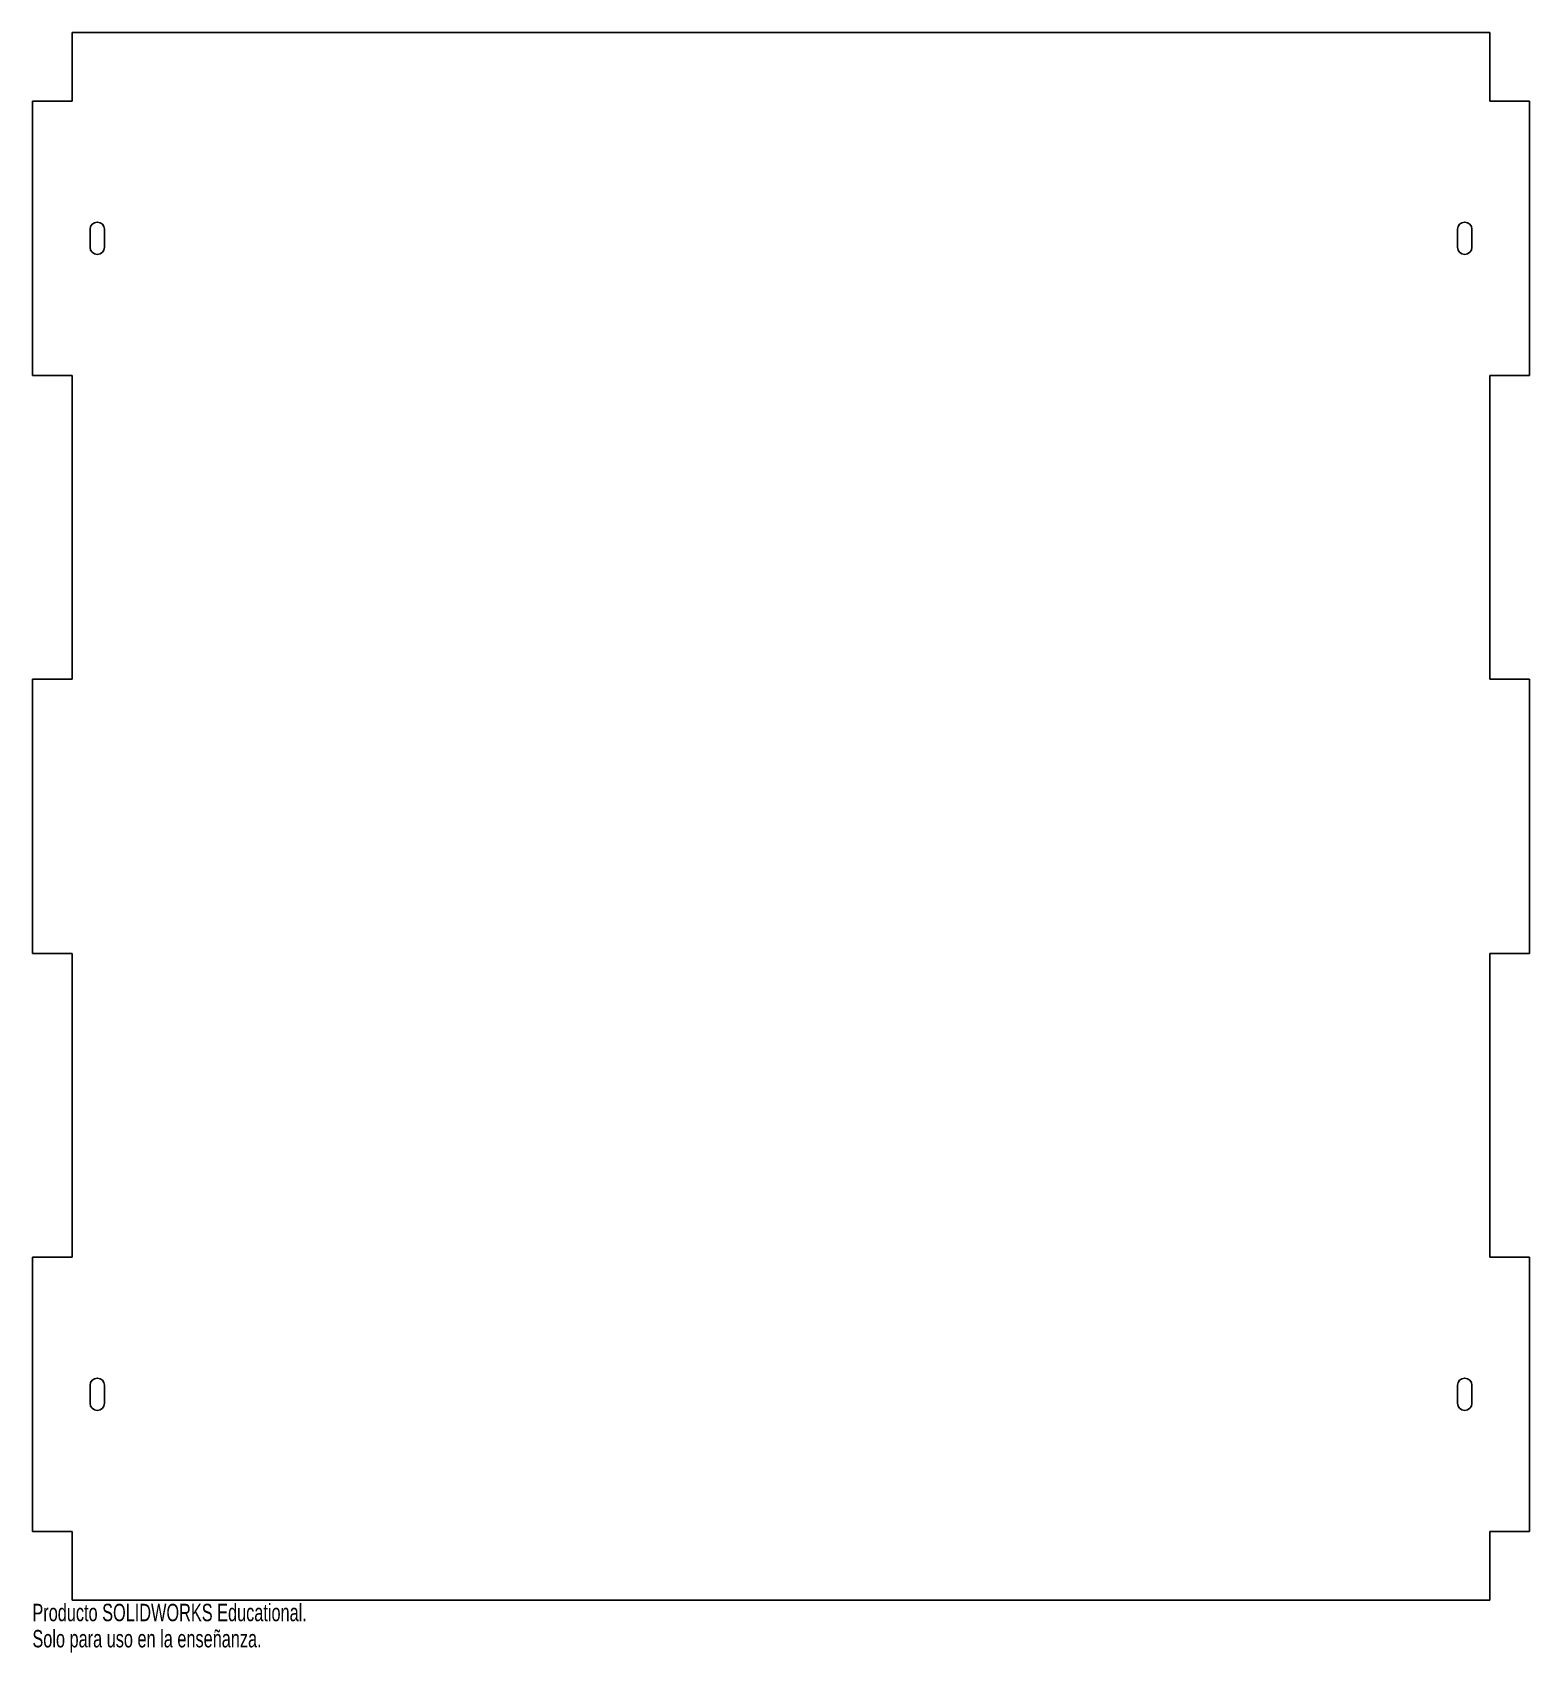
# Model space of a CAD drawing. Header units: inches. Extents: x -15.9 to 0.4, y -18.1 to -0.4.
import ezdxf

# ---------------------------------------------------------------- set-up
doc = ezdxf.new("R2010")
doc.units = ezdxf.units.IN
doc.header["$MEASUREMENT"] = 0
doc.styles.add('SLDTEXTSTYLE0', font='TXT', dxfattribs={"width": 0.7})

msp = doc.modelspace()

# ---------------------------------------------------------------- linework, layer by layer
at = {"color": 7, "linetype": 'Continuous', "lineweight": 25}
for p, q in [((-15.5, -0.433), (0, -0.433)), ((-15.5, -0.433), (-15.5, -1.183)), ((0, -0.433), (0, -1.183)), ((-15.933, -1.183), (-15.5, -1.183)), ((-15.933, -1.183), (-15.933, -4.183)), ((0.433, -1.183), (0, -1.183)), ((0.433, -1.183), (0.433, -4.183)), ((-15.303, -2.585), (-15.303, -2.781)), ((-15.146, -2.781), (-15.146, -2.585)), ((-0.354, -2.585), (-0.354, -2.781)), ((-0.197, -2.781), (-0.197, -2.585)), ((-15.933, -4.183), (-15.5, -4.183)), ((-15.5, -4.183), (-15.5, -7.5)), ((0, -4.183), (0, -7.5)), ((0.433, -4.183), (0, -4.183)), ((-15.933, -7.5), (-15.5, -7.5)), ((-15.933, -7.5), (-15.933, -10.5)), ((0.433, -7.5), (0, -7.5)), ((0.433, -7.5), (0.433, -10.5)), ((-15.933, -10.5), (-15.5, -10.5)), ((-15.5, -10.5), (-15.5, -13.817)), ((0, -10.5), (0, -13.817)), ((0.433, -10.5), (0, -10.5)), ((-15.933, -13.817), (-15.5, -13.817)), ((-15.933, -13.817), (-15.933, -16.817)), ((0.433, -13.817), (0, -13.817)), ((0.433, -13.817), (0.433, -16.817)), ((-15.303, -15.219), (-15.303, -15.415)), ((-15.146, -15.415), (-15.146, -15.219)), ((-0.354, -15.219), (-0.354, -15.415)), ((-0.197, -15.415), (-0.197, -15.219)), ((-15.933, -16.817), (-15.5, -16.817)), ((-15.5, -16.817), (-15.5, -17.567)), ((0, -16.817), (0, -17.567)), ((0.433, -16.817), (0, -16.817)), ((-15.5, -17.567), (0, -17.567))]:
    msp.add_line(p, q, dxfattribs=at)
for centre, start, end in [((-15.224, -2.585), 0, 180), ((-0.276, -2.585), 0, 180), ((-15.224, -2.781), 180, 360), ((-0.276, -2.781), 180, 360), ((-15.224, -15.219), 360, 180), ((-0.276, -15.219), 0, 180), ((-15.224, -15.415), 180, 0), ((-0.276, -15.415), 180, 0)]:
    msp.add_arc(centre, 0.0787, start, end, dxfattribs=at)

# ---------------------------------------------------------------- texts
at = {"color": 7, "linetype": 'Continuous', "char_height": 0.1903, "attachment_point": 1, "style": 'SLDTEXTSTYLE0'}
for s, insert in [('Producto SOLIDWORKS Educational.', (-15.933, -17.607)), ('Solo para uso en la enseñanza.', (-15.933, -17.893))]:
    msp.add_mtext(s, dxfattribs=dict(at, insert=insert))

doc.saveas('drawing.dxf')
